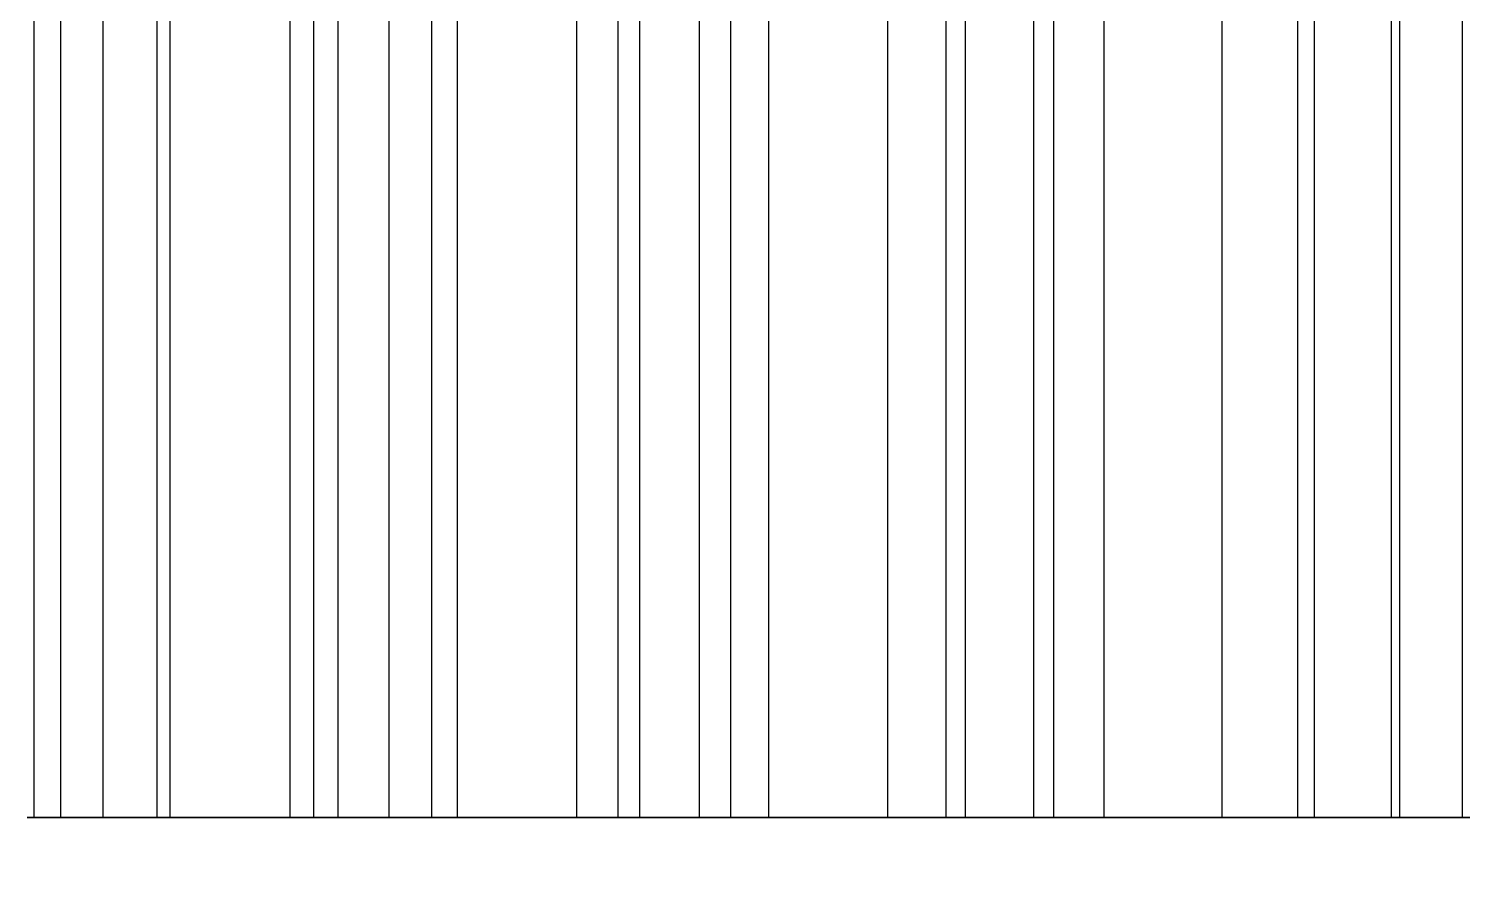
# Model space of a CAD drawing. Extents: x -60 to 60, y -153 to -30.
# Drawn here: x -53.357 to -49.578, y -90.171 to -87.921 of the extents above; entities that cross this region are included whole.
import ezdxf

# ---------------------------------------------------------------- set-up
doc = ezdxf.new("R2010")
doc.units = 0
doc.layers.add('Cut051006', color=7, linetype='CONTINUOUS')

msp = doc.modelspace()

# ---------------------------------------------------------------- linework, layer by layer
at = {"layer": 'Cut051006'}
for p, q in [((-53.3436, -87, 77.5294), (-53.3436, -90, 77.5294)), ((-53.3436, -87, 77.5294), (-53.3436, -90, 77.5294)), ((-53.3436, -87, 37.1203), (-53.3436, -90, 37.1203)), ((-53.3436, -87, 37.1203), (-53.3436, -90, 37.1203)), ((-53.2731, -87, 77.3435), (-53.2731, -90, 77.3435)), ((-53.2731, -87, 77.3435), (-53.2731, -90, 77.3435)), ((-53.2731, -87, 37.3062), (-53.2731, -90, 37.3062)), ((-53.2731, -87, 37.3062), (-53.2731, -90, 37.3062)), ((-53.1615, -87, 78.0038), (-53.1615, -90, 78.0038)), ((-53.1615, -87, 78.0038), (-53.1615, -90, 78.0038)), ((-53.1615, -87, 36.6459), (-53.1615, -90, 36.6459)), ((-53.1615, -87, 36.6459), (-53.1615, -90, 36.6459)), ((-53.0193, -87, 77.1532), (-53.0193, -90, 77.1532)), ((-53.0193, -87, 77.1532), (-53.0193, -90, 77.1532)), ((-53.0193, -87, 37.4965), (-53.0193, -90, 37.4965)), ((-53.0193, -87, 37.4965), (-53.0193, -90, 37.4965)), ((-52.9848, -87, 78.0948), (-52.9848, -90, 78.0948)), ((-52.9848, -87, 78.0948), (-52.9848, -90, 78.0948)), ((-52.9848, -87, 36.5549), (-52.9848, -90, 36.5549)), ((-52.9848, -87, 36.5549), (-52.9848, -90, 36.5549)), ((-52.6688, -87, 78.0664), (-52.6688, -90, 78.0664)), ((-52.6688, -87, 78.0664), (-52.6688, -90, 78.0664)), ((-52.6688, -87, 36.5833), (-52.6688, -90, 36.5833)), ((-52.6688, -87, 36.5833), (-52.6688, -90, 36.5833)), ((-52.606, -87, 79.3788), (-52.606, -90, 79.3788)), ((-52.606, -87, 79.3788), (-52.606, -90, 79.3788)), ((-52.606, -87, 35.2709), (-52.606, -90, 35.2709)), ((-52.606, -87, 35.2709), (-52.606, -90, 35.2709)), ((-52.5421, -87, 79.1905), (-52.5421, -90, 79.1905)), ((-52.5421, -87, 79.1905), (-52.5421, -90, 79.1905)), ((-52.5421, -87, 35.4592), (-52.5421, -90, 35.4592)), ((-52.5421, -87, 35.4592), (-52.5421, -90, 35.4592)), ((-52.4074, -87, 79.8465), (-52.4074, -90, 79.8465)), ((-52.4074, -87, 79.8465), (-52.4074, -90, 79.8465)), ((-52.4074, -87, 34.8032), (-52.4074, -90, 34.8032)), ((-52.4074, -87, 34.8032), (-52.4074, -90, 34.8032)), ((-52.295, -87, 78.9915), (-52.295, -90, 78.9915)), ((-52.295, -87, 78.9915), (-52.295, -90, 78.9915)), ((-52.295, -87, 35.6582), (-52.295, -90, 35.6582)), ((-52.295, -87, 35.6582), (-52.295, -90, 35.6582)), ((-52.2276, -87, 79.9313), (-52.2276, -90, 79.9313)), ((-52.2276, -87, 79.9313), (-52.2276, -90, 79.9313)), ((-52.2276, -87, 34.7184), (-52.2276, -90, 34.7184)), ((-52.2276, -87, 34.7184), (-52.2276, -90, 34.7184)), ((-51.9129, -87, 79.8918), (-51.9129, -90, 79.8918)), ((-51.9129, -87, 79.8918), (-51.9129, -90, 79.8918)), ((-51.9129, -87, 34.7578), (-51.9129, -90, 34.7578)), ((-51.9129, -87, 34.7578), (-51.9129, -90, 34.7578)), ((-51.8043, -87, 81.2012), (-51.8043, -90, 81.2012)), ((-51.8043, -87, 81.2012), (-51.8043, -90, 81.2012)), ((-51.8043, -87, 33.4484), (-51.8043, -90, 33.4484)), ((-51.8043, -87, 33.4484), (-51.8043, -90, 33.4484)), ((-51.7469, -87, 81.0109), (-51.7469, -90, 81.0109)), ((-51.7469, -87, 81.0109), (-51.7469, -90, 81.0109)), ((-51.7469, -87, 33.6388), (-51.7469, -90, 33.6388)), ((-51.7469, -87, 33.6388), (-51.7469, -90, 33.6388)), ((-51.5895, -87, 81.6618), (-51.5895, -90, 81.6618)), ((-51.5895, -87, 81.6618), (-51.5895, -90, 81.6618)), ((-51.5895, -87, 32.9879), (-51.5895, -90, 32.9879)), ((-51.5895, -87, 32.9879), (-51.5895, -90, 32.9879)), ((-51.507, -87, 80.8033), (-51.507, -90, 80.8033)), ((-51.507, -87, 80.8033), (-51.507, -90, 80.8033)), ((-51.507, -87, 33.8463), (-51.507, -90, 33.8463)), ((-51.507, -87, 33.8463), (-51.507, -90, 33.8463)), ((-51.4069, -87, 81.7402), (-51.4069, -90, 81.7402)), ((-51.4069, -87, 81.7402), (-51.4069, -90, 81.7402)), ((-51.4069, -87, 32.9095), (-51.4069, -90, 32.9095)), ((-51.4069, -87, 32.9095), (-51.4069, -90, 32.9095)), ((-51.0937, -87, 81.6898), (-51.0937, -90, 81.6898)), ((-51.0937, -87, 81.6898), (-51.0937, -90, 81.6898)), ((-51.0937, -87, 32.9599), (-51.0937, -90, 32.9599)), ((-51.0937, -87, 32.9599), (-51.0937, -90, 32.9599)), ((-50.9394, -87, 82.9946), (-50.9394, -90, 82.9946)), ((-50.9394, -87, 82.9946), (-50.9394, -90, 82.9946)), ((-50.9394, -87, 31.655), (-50.9394, -90, 31.655)), ((-50.9394, -87, 31.655), (-50.9394, -90, 31.655)), ((-50.8888, -87, 82.8024), (-50.8888, -90, 82.8024)), ((-50.8888, -87, 82.8024), (-50.8888, -90, 82.8024)), ((-50.8888, -87, 31.8473), (-50.8888, -90, 31.8473)), ((-50.8888, -87, 31.8473), (-50.8888, -90, 31.8473)), ((-50.7088, -87, 83.4474), (-50.7088, -90, 83.4474)), ((-50.7088, -87, 83.4474), (-50.7088, -90, 83.4474)), ((-50.7088, -87, 31.2023), (-50.7088, -90, 31.2023)), ((-50.7088, -87, 31.2023), (-50.7088, -90, 31.2023)), ((-50.6563, -87, 82.5866), (-50.6563, -90, 82.5866)), ((-50.6563, -87, 82.5866), (-50.6563, -90, 82.5866)), ((-50.6563, -87, 32.0631), (-50.6563, -90, 32.0631)), ((-50.6563, -87, 32.0631), (-50.6563, -90, 32.0631)), ((-50.5235, -87, 83.5194), (-50.5235, -90, 83.5194)), ((-50.5235, -87, 83.5194), (-50.5235, -90, 83.5194)), ((-50.5235, -87, 31.1303), (-50.5235, -90, 31.1303)), ((-50.5235, -87, 31.1303), (-50.5235, -90, 31.1303)), ((-50.2122, -87, 83.4581), (-50.2122, -90, 83.4581)), ((-50.2122, -87, 83.4581), (-50.2122, -90, 83.4581)), ((-50.2122, -87, 31.1916), (-50.2122, -90, 31.1916)), ((-50.2122, -87, 31.1916), (-50.2122, -90, 31.1916)), ((-50.0125, -87, 84.7568), (-50.0125, -90, 84.7568)), ((-50.0125, -87, 84.7568), (-50.0125, -90, 84.7568)), ((-50.0125, -87, 29.8929), (-50.0125, -90, 29.8929)), ((-50.0125, -87, 29.8929), (-50.0125, -90, 29.8929)), ((-49.9686, -87, 84.5629), (-49.9686, -90, 84.5629)), ((-49.9686, -87, 84.5629), (-49.9686, -90, 84.5629)), ((-49.9686, -87, 30.0868), (-49.9686, -90, 30.0868)), ((-49.9686, -87, 30.0868), (-49.9686, -90, 30.0868)), ((-49.7662, -87, 85.2012), (-49.7662, -90, 85.2012)), ((-49.7662, -87, 85.2012), (-49.7662, -90, 85.2012)), ((-49.7662, -87, 29.4485), (-49.7662, -90, 29.4485)), ((-49.7662, -87, 29.4485), (-49.7662, -90, 29.4485)), ((-49.7438, -87, 84.3391), (-49.7438, -90, 84.3391)), ((-49.7438, -87, 84.3391), (-49.7438, -90, 84.3391)), ((-49.7438, -87, 30.3106), (-49.7438, -90, 30.3106)), ((-49.7438, -87, 30.3106), (-49.7438, -90, 30.3106)), ((-49.5785, -87, 85.2667), (-49.5785, -90, 85.2667)), ((-49.5785, -87, 85.2667), (-49.5785, -90, 85.2667)), ((-49.5785, -87, 29.383), (-49.5785, -90, 29.383)), ((-49.5785, -87, 29.383), (-49.5785, -90, 29.383))]:
    msp.add_line(p, q, dxfattribs=at)
for centre in [(0, -90), (0, -90), (0, -93), (0, -93)]:
    msp.add_circle(centre, 60, dxfattribs=at)
for points, degree, knots in [([(-53.0193, -90, 77.1532), (-52.9617, -90, 77.0938), (-52.9085, -90, 77.0108), (-52.8817, -90, 76.9085), (-52.8544, -90, 76.8069), (-52.8568, -90, 76.6866), (-52.897, -90, 76.5778), (-52.9361, -90, 76.4685), (-53.0116, -90, 76.3748), (-53.0979, -90, 76.3146), (-53.1842, -90, 76.2534), (-53.2783, -90, 76.2241), (-53.3606, -90, 76.2156)], 3, [0, 0, 0, 0, 0.558599, 0.558599, 0.558599, 1.1172, 1.1172, 1.1172, 1.6758, 1.6758, 1.6758, 2.2344, 2.2344, 2.2344, 2.2344]), ([(-53.3606, -90, 38.4341), (-53.2783, -90, 38.4256), (-53.1842, -90, 38.3963), (-53.0979, -90, 38.3351), (-53.0116, -90, 38.2749), (-52.9361, -90, 38.1812), (-52.897, -90, 38.0719), (-52.8568, -90, 37.9631), (-52.8544, -90, 37.8427), (-52.8817, -90, 37.7412), (-52.9085, -90, 37.6388), (-52.9617, -90, 37.5559), (-53.0193, -90, 37.4965)], 3, [0, 0, 0, 0, 0.558599, 0.558599, 0.558599, 1.1172, 1.1172, 1.1172, 1.6758, 1.6758, 1.6758, 2.2344, 2.2344, 2.2344, 2.2344]), ([(-53.0193, -90, 77.1532), (-52.9617, -90, 77.0938), (-52.9085, -90, 77.0108), (-52.8817, -90, 76.9085), (-52.8544, -90, 76.8069), (-52.8568, -90, 76.6866), (-52.897, -90, 76.5778), (-52.9361, -90, 76.4685), (-53.0116, -90, 76.3748), (-53.0979, -90, 76.3146), (-53.1842, -90, 76.2534), (-53.2783, -90, 76.2241), (-53.3606, -90, 76.2156)], 3, [0, 0, 0, 0, 0.558599, 0.558599, 0.558599, 1.1172, 1.1172, 1.1172, 1.6758, 1.6758, 1.6758, 2.2344, 2.2344, 2.2344, 2.2344]), ([(-53.3606, -90, 38.4341), (-53.2783, -90, 38.4256), (-53.1842, -90, 38.3963), (-53.0979, -90, 38.3351), (-53.0116, -90, 38.2749), (-52.9361, -90, 38.1812), (-52.897, -90, 38.0719), (-52.8568, -90, 37.9631), (-52.8544, -90, 37.8427), (-52.8817, -90, 37.7412), (-52.9085, -90, 37.6388), (-52.9617, -90, 37.5559), (-53.0193, -90, 37.4965)], 3, [0, 0, 0, 0, 0.558599, 0.558599, 0.558599, 1.1172, 1.1172, 1.1172, 1.6758, 1.6758, 1.6758, 2.2344, 2.2344, 2.2344, 2.2344]), ([(-53.3436, -90, 77.5294), (-53.363, -90, 77.4799), (-53.3436, -90, 77.4231), (-53.3205, -90, 77.3677), (-53.2731, -90, 77.3435)], 2, [0, 0, 0, 0.724386, 0.724386, 1.44877, 1.44877, 1.44877]), ([(-53.2731, -90, 37.3062), (-53.3205, -90, 37.2819), (-53.3436, -90, 37.2266), (-53.363, -90, 37.1698), (-53.3436, -90, 37.1203)], 2, [0, 0, 0, 0.724386, 0.724386, 1.44877, 1.44877, 1.44877]), ([(-53.3436, -90, 77.5294), (-53.363, -90, 77.4799), (-53.3436, -90, 77.4231), (-53.3205, -90, 77.3677), (-53.2731, -90, 77.3435)], 2, [0, 0, 0, 0.724386, 0.724386, 1.44877, 1.44877, 1.44877]), ([(-53.2731, -90, 37.3062), (-53.3205, -90, 37.2819), (-53.3436, -90, 37.2266), (-53.363, -90, 37.1698), (-53.3436, -90, 37.1203)], 2, [0, 0, 0, 0.724386, 0.724386, 1.44877, 1.44877, 1.44877]), ([(-52.9848, -90, 78.0948), (-53.0361, -90, 78.1084), (-53.0904, -90, 78.0828), (-53.1428, -90, 78.0535), (-53.1615, -90, 78.0038)], 2, [0, 0, 0, 0.724386, 0.724386, 1.44877, 1.44877, 1.44877]), ([(-53.1615, -90, 36.6459), (-53.1428, -90, 36.5962), (-53.0904, -90, 36.5669), (-53.0361, -90, 36.5413), (-52.9848, -90, 36.5549)], 2, [0, 0, 0, 0.724386, 0.724386, 1.44877, 1.44877, 1.44877]), ([(-52.9848, -90, 78.0948), (-53.0361, -90, 78.1084), (-53.0904, -90, 78.0828), (-53.1428, -90, 78.0535), (-53.1615, -90, 78.0038)], 2, [0, 0, 0, 0.724386, 0.724386, 1.44877, 1.44877, 1.44877]), ([(-53.1615, -90, 36.6459), (-53.1428, -90, 36.5962), (-53.0904, -90, 36.5669), (-53.0361, -90, 36.5413), (-52.9848, -90, 36.5549)], 2, [0, 0, 0, 0.724386, 0.724386, 1.44877, 1.44877, 1.44877]), ([(-52.295, -90, 78.9915), (-52.2395, -90, 78.9301), (-52.1892, -90, 78.8453), (-52.166, -90, 78.7421), (-52.1422, -90, 78.6397), (-52.1488, -90, 78.5195), (-52.1928, -90, 78.4121), (-52.2358, -90, 78.3043), (-52.3145, -90, 78.2133), (-52.4028, -90, 78.1561), (-52.4912, -90, 78.098), (-52.5862, -90, 78.0719), (-52.6688, -90, 78.0664)], 3, [0, 0, 0, 0, 0.558599, 0.558599, 0.558599, 1.1172, 1.1172, 1.1172, 1.6758, 1.6758, 1.6758, 2.2344, 2.2344, 2.2344, 2.2344]), ([(-52.6688, -90, 36.5833), (-52.5862, -90, 36.5777), (-52.4912, -90, 36.5517), (-52.4028, -90, 36.4936), (-52.3145, -90, 36.4364), (-52.2358, -90, 36.3454), (-52.1928, -90, 36.2376), (-52.1488, -90, 36.1302), (-52.1422, -90, 36.01), (-52.166, -90, 35.9076), (-52.1892, -90, 35.8043), (-52.2395, -90, 35.7196), (-52.295, -90, 35.6582)], 3, [0, 0, 0, 0, 0.558599, 0.558599, 0.558599, 1.1172, 1.1172, 1.1172, 1.6758, 1.6758, 1.6758, 2.2344, 2.2344, 2.2344, 2.2344]), ([(-52.295, -90, 78.9915), (-52.2395, -90, 78.9301), (-52.1892, -90, 78.8453), (-52.166, -90, 78.7421), (-52.1422, -90, 78.6397), (-52.1488, -90, 78.5195), (-52.1928, -90, 78.4121), (-52.2358, -90, 78.3043), (-52.3145, -90, 78.2133), (-52.4028, -90, 78.1561), (-52.4912, -90, 78.098), (-52.5862, -90, 78.0719), (-52.6688, -90, 78.0664)], 3, [0, 0, 0, 0, 0.558599, 0.558599, 0.558599, 1.1172, 1.1172, 1.1172, 1.6758, 1.6758, 1.6758, 2.2344, 2.2344, 2.2344, 2.2344]), ([(-52.6688, -90, 36.5833), (-52.5862, -90, 36.5777), (-52.4912, -90, 36.5517), (-52.4028, -90, 36.4936), (-52.3145, -90, 36.4364), (-52.2358, -90, 36.3454), (-52.1928, -90, 36.2376), (-52.1488, -90, 36.1302), (-52.1422, -90, 36.01), (-52.166, -90, 35.9076), (-52.1892, -90, 35.8043), (-52.2395, -90, 35.7196), (-52.295, -90, 35.6582)], 3, [0, 0, 0, 0, 0.558599, 0.558599, 0.558599, 1.1172, 1.1172, 1.1172, 1.6758, 1.6758, 1.6758, 2.2344, 2.2344, 2.2344, 2.2344]), ([(-52.606, -90, 79.3788), (-52.6271, -90, 79.3299), (-52.6097, -90, 79.2725), (-52.5885, -90, 79.2164), (-52.5421, -90, 79.1905)], 2, [0, 0, 0, 0.724386, 0.724386, 1.44877, 1.44877, 1.44877]), ([(-52.5421, -90, 35.4592), (-52.5885, -90, 35.4333), (-52.6097, -90, 35.3772), (-52.6271, -90, 35.3197), (-52.606, -90, 35.2709)], 2, [0, 0, 0, 0.724386, 0.724386, 1.44877, 1.44877, 1.44877]), ([(-52.606, -90, 79.3788), (-52.6271, -90, 79.3299), (-52.6097, -90, 79.2725), (-52.5885, -90, 79.2164), (-52.5421, -90, 79.1905)], 2, [0, 0, 0, 0.724386, 0.724386, 1.44877, 1.44877, 1.44877]), ([(-52.5421, -90, 35.4592), (-52.5885, -90, 35.4333), (-52.6097, -90, 35.3772), (-52.6271, -90, 35.3197), (-52.606, -90, 35.2709)], 2, [0, 0, 0, 0.724386, 0.724386, 1.44877, 1.44877, 1.44877]), ([(-52.2276, -90, 79.9313), (-52.2785, -90, 79.9467), (-52.3336, -90, 79.9229), (-52.387, -90, 79.8955), (-52.4074, -90, 79.8465)], 2, [0, 0, 0, 0.724386, 0.724386, 1.44877, 1.44877, 1.44877]), ([(-52.4074, -90, 34.8032), (-52.387, -90, 34.7541), (-52.3336, -90, 34.7267), (-52.2785, -90, 34.703), (-52.2276, -90, 34.7184)], 2, [0, 0, 0, 0.724386, 0.724386, 1.44877, 1.44877, 1.44877]), ([(-52.2276, -90, 79.9313), (-52.2785, -90, 79.9467), (-52.3336, -90, 79.9229), (-52.387, -90, 79.8955), (-52.4074, -90, 79.8465)], 2, [0, 0, 0, 0.724386, 0.724386, 1.44877, 1.44877, 1.44877]), ([(-52.4074, -90, 34.8032), (-52.387, -90, 34.7541), (-52.3336, -90, 34.7267), (-52.2785, -90, 34.703), (-52.2276, -90, 34.7184)], 2, [0, 0, 0, 0.724386, 0.724386, 1.44877, 1.44877, 1.44877]), ([(-51.507, -90, 80.8033), (-51.4537, -90, 80.7401), (-51.4064, -90, 80.6536), (-51.3868, -90, 80.5496), (-51.3666, -90, 80.4464), (-51.3774, -90, 80.3266), (-51.4251, -90, 80.2208), (-51.4718, -90, 80.1145), (-51.5537, -90, 80.0263), (-51.6439, -90, 79.9722), (-51.7342, -90, 79.9172), (-51.8301, -90, 79.8945), (-51.9129, -90, 79.8918)], 3, [0, 0, 0, 0, 0.558599, 0.558599, 0.558599, 1.1172, 1.1172, 1.1172, 1.6758, 1.6758, 1.6758, 2.2344, 2.2344, 2.2344, 2.2344]), ([(-51.9129, -90, 34.7578), (-51.8301, -90, 34.7551), (-51.7342, -90, 34.7324), (-51.6439, -90, 34.6774), (-51.5537, -90, 34.6234), (-51.4718, -90, 34.5351), (-51.4251, -90, 34.4289), (-51.3774, -90, 34.3231), (-51.3666, -90, 34.2033), (-51.3868, -90, 34.1001), (-51.4064, -90, 33.9961), (-51.4537, -90, 33.9096), (-51.507, -90, 33.8463)], 3, [0, 0, 0, 0, 0.558599, 0.558599, 0.558599, 1.1172, 1.1172, 1.1172, 1.6758, 1.6758, 1.6758, 2.2344, 2.2344, 2.2344, 2.2344]), ([(-51.507, -90, 80.8033), (-51.4537, -90, 80.7401), (-51.4064, -90, 80.6536), (-51.3868, -90, 80.5496), (-51.3666, -90, 80.4464), (-51.3774, -90, 80.3266), (-51.4251, -90, 80.2208), (-51.4718, -90, 80.1145), (-51.5537, -90, 80.0263), (-51.6439, -90, 79.9722), (-51.7342, -90, 79.9172), (-51.8301, -90, 79.8945), (-51.9129, -90, 79.8918)], 3, [0, 0, 0, 0, 0.558599, 0.558599, 0.558599, 1.1172, 1.1172, 1.1172, 1.6758, 1.6758, 1.6758, 2.2344, 2.2344, 2.2344, 2.2344]), ([(-51.9129, -90, 34.7578), (-51.8301, -90, 34.7551), (-51.7342, -90, 34.7324), (-51.6439, -90, 34.6774), (-51.5537, -90, 34.6234), (-51.4718, -90, 34.5351), (-51.4251, -90, 34.4289), (-51.3774, -90, 34.3231), (-51.3666, -90, 34.2033), (-51.3868, -90, 34.1001), (-51.4064, -90, 33.9961), (-51.4537, -90, 33.9096), (-51.507, -90, 33.8463)], 3, [0, 0, 0, 0, 0.558599, 0.558599, 0.558599, 1.1172, 1.1172, 1.1172, 1.6758, 1.6758, 1.6758, 2.2344, 2.2344, 2.2344, 2.2344]), ([(-51.8043, -90, 81.2012), (-51.827, -90, 81.1532), (-51.8117, -90, 81.0952), (-51.7924, -90, 81.0384), (-51.7469, -90, 81.0109)], 2, [0, 0, 0, 0.724386, 0.724386, 1.44877, 1.44877, 1.44877]), ([(-51.7469, -90, 33.6388), (-51.7924, -90, 33.6113), (-51.8117, -90, 33.5545), (-51.827, -90, 33.4965), (-51.8043, -90, 33.4484)], 2, [0, 0, 0, 0.724386, 0.724386, 1.44877, 1.44877, 1.44877]), ([(-51.8043, -90, 81.2012), (-51.827, -90, 81.1532), (-51.8117, -90, 81.0952), (-51.7924, -90, 81.0384), (-51.7469, -90, 81.0109)], 2, [0, 0, 0, 0.724386, 0.724386, 1.44877, 1.44877, 1.44877]), ([(-51.7469, -90, 33.6388), (-51.7924, -90, 33.6113), (-51.8117, -90, 33.5545), (-51.827, -90, 33.4965), (-51.8043, -90, 33.4484)], 2, [0, 0, 0, 0.724386, 0.724386, 1.44877, 1.44877, 1.44877]), ([(-51.4069, -90, 81.7402), (-51.4572, -90, 81.7574), (-51.5131, -90, 81.7356), (-51.5673, -90, 81.7101), (-51.5895, -90, 81.6618)], 2, [0, 0, 0, 0.724386, 0.724386, 1.44877, 1.44877, 1.44877]), ([(-51.5895, -90, 32.9879), (-51.5673, -90, 32.9396), (-51.5131, -90, 32.9141), (-51.4572, -90, 32.8923), (-51.4069, -90, 32.9095)], 2, [0, 0, 0, 0.724386, 0.724386, 1.44877, 1.44877, 1.44877]), ([(-51.4069, -90, 81.7402), (-51.4572, -90, 81.7574), (-51.5131, -90, 81.7356), (-51.5673, -90, 81.7101), (-51.5895, -90, 81.6618)], 2, [0, 0, 0, 0.724386, 0.724386, 1.44877, 1.44877, 1.44877]), ([(-51.5895, -90, 32.9879), (-51.5673, -90, 32.9396), (-51.5131, -90, 32.9141), (-51.4572, -90, 32.8923), (-51.4069, -90, 32.9095)], 2, [0, 0, 0, 0.724386, 0.724386, 1.44877, 1.44877, 1.44877]), ([(-50.6563, -90, 82.5866), (-50.6052, -90, 82.5215), (-50.5609, -90, 82.4334), (-50.5449, -90, 82.3289), (-50.5284, -90, 82.225), (-50.5433, -90, 82.1056), (-50.5947, -90, 82.0015), (-50.6451, -90, 81.897), (-50.73, -90, 81.8117), (-50.822, -90, 81.7608), (-50.9143, -90, 81.709), (-51.0109, -90, 81.6896), (-51.0937, -90, 81.6898)], 3, [0, 0, 0, 0, 0.558599, 0.558599, 0.558599, 1.1172, 1.1172, 1.1172, 1.6758, 1.6758, 1.6758, 2.2344, 2.2344, 2.2344, 2.2344]), ([(-51.0937, -90, 32.9599), (-51.0109, -90, 32.96), (-50.9143, -90, 32.9407), (-50.822, -90, 32.8889), (-50.73, -90, 32.838), (-50.6451, -90, 32.7527), (-50.5947, -90, 32.6481), (-50.5433, -90, 32.5441), (-50.5284, -90, 32.4247), (-50.5449, -90, 32.3208), (-50.5609, -90, 32.2162), (-50.6052, -90, 32.1282), (-50.6563, -90, 32.0631)], 3, [0, 0, 0, 0, 0.558599, 0.558599, 0.558599, 1.1172, 1.1172, 1.1172, 1.6758, 1.6758, 1.6758, 2.2344, 2.2344, 2.2344, 2.2344]), ([(-50.6563, -90, 82.5866), (-50.6052, -90, 82.5215), (-50.5609, -90, 82.4334), (-50.5449, -90, 82.3289), (-50.5284, -90, 82.225), (-50.5433, -90, 82.1056), (-50.5947, -90, 82.0015), (-50.6451, -90, 81.897), (-50.73, -90, 81.8117), (-50.822, -90, 81.7608), (-50.9143, -90, 81.709), (-51.0109, -90, 81.6896), (-51.0937, -90, 81.6898)], 3, [0, 0, 0, 0, 0.558599, 0.558599, 0.558599, 1.1172, 1.1172, 1.1172, 1.6758, 1.6758, 1.6758, 2.2344, 2.2344, 2.2344, 2.2344]), ([(-51.0937, -90, 32.9599), (-51.0109, -90, 32.96), (-50.9143, -90, 32.9407), (-50.822, -90, 32.8889), (-50.73, -90, 32.838), (-50.6451, -90, 32.7527), (-50.5947, -90, 32.6481), (-50.5433, -90, 32.5441), (-50.5284, -90, 32.4247), (-50.5449, -90, 32.3208), (-50.5609, -90, 32.2162), (-50.6052, -90, 32.1282), (-50.6563, -90, 32.0631)], 3, [0, 0, 0, 0, 0.558599, 0.558599, 0.558599, 1.1172, 1.1172, 1.1172, 1.6758, 1.6758, 1.6758, 2.2344, 2.2344, 2.2344, 2.2344]), ([(-50.9394, -90, 82.9946), (-50.9639, -90, 82.9474), (-50.9505, -90, 82.8889), (-50.9333, -90, 82.8315), (-50.8888, -90, 82.8024)], 2, [0, 0, 0, 0.724386, 0.724386, 1.44877, 1.44877, 1.44877]), ([(-50.8888, -90, 31.8473), (-50.9333, -90, 31.8182), (-50.9505, -90, 31.7608), (-50.9639, -90, 31.7023), (-50.9394, -90, 31.655)], 2, [0, 0, 0, 0.724386, 0.724386, 1.44877, 1.44877, 1.44877]), ([(-50.9394, -90, 82.9946), (-50.9639, -90, 82.9474), (-50.9505, -90, 82.8889), (-50.9333, -90, 82.8315), (-50.8888, -90, 82.8024)], 2, [0, 0, 0, 0.724386, 0.724386, 1.44877, 1.44877, 1.44877]), ([(-50.8888, -90, 31.8473), (-50.9333, -90, 31.8182), (-50.9505, -90, 31.7608), (-50.9639, -90, 31.7023), (-50.9394, -90, 31.655)], 2, [0, 0, 0, 0.724386, 0.724386, 1.44877, 1.44877, 1.44877]), ([(-50.5235, -90, 83.5194), (-50.5731, -90, 83.5383), (-50.6297, -90, 83.5185), (-50.6849, -90, 83.4949), (-50.7088, -90, 83.4474)], 2, [0, 0, 0, 0.724386, 0.724386, 1.44877, 1.44877, 1.44877]), ([(-50.7088, -90, 31.2023), (-50.6849, -90, 31.1548), (-50.6297, -90, 31.1312), (-50.5731, -90, 31.1113), (-50.5235, -90, 31.1303)], 2, [0, 0, 0, 0.724386, 0.724386, 1.44877, 1.44877, 1.44877]), ([(-50.5235, -90, 83.5194), (-50.5731, -90, 83.5383), (-50.6297, -90, 83.5185), (-50.6849, -90, 83.4949), (-50.7088, -90, 83.4474)], 2, [0, 0, 0, 0.724386, 0.724386, 1.44877, 1.44877, 1.44877]), ([(-50.7088, -90, 31.2023), (-50.6849, -90, 31.1548), (-50.6297, -90, 31.1312), (-50.5731, -90, 31.1113), (-50.5235, -90, 31.1303)], 2, [0, 0, 0, 0.724386, 0.724386, 1.44877, 1.44877, 1.44877]), ([(-49.7438, -90, 84.3391), (-49.695, -90, 84.2723), (-49.6538, -90, 84.1827), (-49.6415, -90, 84.0776), (-49.6286, -90, 83.9733), (-49.6477, -90, 83.8544), (-49.7027, -90, 83.7522), (-49.7567, -90, 83.6495), (-49.8445, -90, 83.5672), (-49.9382, -90, 83.5196), (-50.0322, -90, 83.471), (-50.1295, -90, 83.455), (-50.2122, -90, 83.4581)], 3, [0, 0, 0, 0, 0.558599, 0.558599, 0.558599, 1.1172, 1.1172, 1.1172, 1.6758, 1.6758, 1.6758, 2.2344, 2.2344, 2.2344, 2.2344]), ([(-50.2122, -90, 31.1916), (-50.1295, -90, 31.1946), (-50.0322, -90, 31.1787), (-49.9382, -90, 31.1301), (-49.8445, -90, 31.0825), (-49.7567, -90, 31.0002), (-49.7027, -90, 30.8975), (-49.6477, -90, 30.7953), (-49.6286, -90, 30.6764), (-49.6415, -90, 30.5721), (-49.6538, -90, 30.467), (-49.695, -90, 30.3774), (-49.7438, -90, 30.3106)], 3, [0, 0, 0, 0, 0.558599, 0.558599, 0.558599, 1.1172, 1.1172, 1.1172, 1.6758, 1.6758, 1.6758, 2.2344, 2.2344, 2.2344, 2.2344]), ([(-49.7438, -90, 84.3391), (-49.695, -90, 84.2723), (-49.6538, -90, 84.1827), (-49.6415, -90, 84.0776), (-49.6286, -90, 83.9733), (-49.6477, -90, 83.8544), (-49.7027, -90, 83.7522), (-49.7567, -90, 83.6495), (-49.8445, -90, 83.5672), (-49.9382, -90, 83.5196), (-50.0322, -90, 83.471), (-50.1295, -90, 83.455), (-50.2122, -90, 83.4581)], 3, [0, 0, 0, 0, 0.558599, 0.558599, 0.558599, 1.1172, 1.1172, 1.1172, 1.6758, 1.6758, 1.6758, 2.2344, 2.2344, 2.2344, 2.2344]), ([(-50.2122, -90, 31.1916), (-50.1295, -90, 31.1946), (-50.0322, -90, 31.1787), (-49.9382, -90, 31.1301), (-49.8445, -90, 31.0825), (-49.7567, -90, 31.0002), (-49.7027, -90, 30.8975), (-49.6477, -90, 30.7953), (-49.6286, -90, 30.6764), (-49.6415, -90, 30.5721), (-49.6538, -90, 30.467), (-49.695, -90, 30.3774), (-49.7438, -90, 30.3106)], 3, [0, 0, 0, 0, 0.558599, 0.558599, 0.558599, 1.1172, 1.1172, 1.1172, 1.6758, 1.6758, 1.6758, 2.2344, 2.2344, 2.2344, 2.2344]), ([(-50.0125, -90, 84.7568), (-50.0386, -90, 84.7104), (-50.0273, -90, 84.6515), (-50.0121, -90, 84.5935), (-49.9686, -90, 84.5629)], 2, [0, 0, 0, 0.724386, 0.724386, 1.44877, 1.44877, 1.44877]), ([(-49.9686, -90, 30.0868), (-50.0121, -90, 30.0562), (-50.0273, -90, 29.9982), (-50.0386, -90, 29.9393), (-50.0125, -90, 29.8929)], 2, [0, 0, 0, 0.724386, 0.724386, 1.44877, 1.44877, 1.44877]), ([(-50.0125, -90, 84.7568), (-50.0386, -90, 84.7104), (-50.0273, -90, 84.6515), (-50.0121, -90, 84.5935), (-49.9686, -90, 84.5629)], 2, [0, 0, 0, 0.724386, 0.724386, 1.44877, 1.44877, 1.44877]), ([(-49.9686, -90, 30.0868), (-50.0121, -90, 30.0562), (-50.0273, -90, 29.9982), (-50.0386, -90, 29.9393), (-50.0125, -90, 29.8929)], 2, [0, 0, 0, 0.724386, 0.724386, 1.44877, 1.44877, 1.44877]), ([(-49.5785, -90, 85.2667), (-49.6275, -90, 85.2873), (-49.6848, -90, 85.2695), (-49.7407, -90, 85.2478), (-49.7662, -90, 85.2012)], 2, [0, 0, 0, 0.724386, 0.724386, 1.44877, 1.44877, 1.44877]), ([(-49.7662, -90, 29.4485), (-49.7407, -90, 29.4018), (-49.6848, -90, 29.3802), (-49.6275, -90, 29.3623), (-49.5785, -90, 29.383)], 2, [0, 0, 0, 0.724386, 0.724386, 1.44877, 1.44877, 1.44877]), ([(-49.5785, -90, 85.2667), (-49.6275, -90, 85.2873), (-49.6848, -90, 85.2695), (-49.7407, -90, 85.2478), (-49.7662, -90, 85.2012)], 2, [0, 0, 0, 0.724386, 0.724386, 1.44877, 1.44877, 1.44877]), ([(-49.7662, -90, 29.4485), (-49.7407, -90, 29.4018), (-49.6848, -90, 29.3802), (-49.6275, -90, 29.3623), (-49.5785, -90, 29.383)], 2, [0, 0, 0, 0.724386, 0.724386, 1.44877, 1.44877, 1.44877])]:
    msp.add_open_spline(points, degree=degree, knots=knots, dxfattribs=at)
for points, degree in [([(-53.1615, -90, 78.0038), (-53.3436, -90, 77.5294)], 1), ([(-53.3436, -90, 37.1203), (-53.1615, -90, 36.6459)], 1), ([(-53.1615, -90, 78.0038), (-53.3436, -90, 77.5294)], 1), ([(-53.3436, -90, 37.1203), (-53.1615, -90, 36.6459)], 1), ([(-53.2731, -90, 77.3435), (-53.1311, -90, 77.2686), (-53.0193, -90, 77.1532)], 2), ([(-53.0193, -90, 37.4965), (-53.1311, -90, 37.3811), (-53.2731, -90, 37.3062)], 2), ([(-53.2731, -90, 77.3435), (-53.1311, -90, 77.2686), (-53.0193, -90, 77.1532)], 2), ([(-53.0193, -90, 37.4965), (-53.1311, -90, 37.3811), (-53.2731, -90, 37.3062)], 2), ([(-52.6688, -90, 78.0664), (-52.829, -90, 78.0554), (-52.9848, -90, 78.0948)], 2), ([(-52.9848, -90, 36.5549), (-52.829, -90, 36.5943), (-52.6688, -90, 36.5833)], 2), ([(-52.6688, -90, 78.0664), (-52.829, -90, 78.0554), (-52.9848, -90, 78.0948)], 2), ([(-52.9848, -90, 36.5549), (-52.829, -90, 36.5943), (-52.6688, -90, 36.5833)], 2), ([(-52.4074, -90, 79.8465), (-52.606, -90, 79.3788)], 1), ([(-52.606, -90, 35.2709), (-52.4074, -90, 34.8032)], 1), ([(-52.4074, -90, 79.8465), (-52.606, -90, 79.3788)], 1), ([(-52.606, -90, 35.2709), (-52.4074, -90, 34.8032)], 1), ([(-52.5421, -90, 79.1905), (-52.4027, -90, 79.1107), (-52.295, -90, 78.9915)], 2), ([(-52.295, -90, 35.6582), (-52.4027, -90, 35.539), (-52.5421, -90, 35.4592)], 2), ([(-52.5421, -90, 79.1905), (-52.4027, -90, 79.1107), (-52.295, -90, 78.9915)], 2), ([(-52.295, -90, 35.6582), (-52.4027, -90, 35.539), (-52.5421, -90, 35.4592)], 2), ([(-51.9129, -90, 79.8918), (-52.0734, -90, 79.8865), (-52.2276, -90, 79.9313)], 2), ([(-52.2276, -90, 34.7184), (-52.0734, -90, 34.7632), (-51.9129, -90, 34.7578)], 2), ([(-51.9129, -90, 79.8918), (-52.0734, -90, 79.8865), (-52.2276, -90, 79.9313)], 2), ([(-52.2276, -90, 34.7184), (-52.0734, -90, 34.7632), (-51.9129, -90, 34.7578)], 2), ([(-51.5895, -90, 81.6618), (-51.8043, -90, 81.2012)], 1), ([(-51.8043, -90, 33.4484), (-51.5895, -90, 32.9879)], 1), ([(-51.5895, -90, 81.6618), (-51.8043, -90, 81.2012)], 1), ([(-51.8043, -90, 33.4484), (-51.5895, -90, 32.9879)], 1), ([(-51.7469, -90, 81.0109), (-51.6104, -90, 80.9262), (-51.507, -90, 80.8033)], 2), ([(-51.507, -90, 33.8463), (-51.6104, -90, 33.7234), (-51.7469, -90, 33.6388)], 2), ([(-51.7469, -90, 81.0109), (-51.6104, -90, 80.9262), (-51.507, -90, 80.8033)], 2), ([(-51.507, -90, 33.8463), (-51.6104, -90, 33.7234), (-51.7469, -90, 33.6388)], 2), ([(-51.0937, -90, 81.6898), (-51.2543, -90, 81.69), (-51.4069, -90, 81.7402)], 2), ([(-51.4069, -90, 32.9095), (-51.2543, -90, 32.9596), (-51.0937, -90, 32.9599)], 2), ([(-51.0937, -90, 81.6898), (-51.2543, -90, 81.69), (-51.4069, -90, 81.7402)], 2), ([(-51.4069, -90, 32.9095), (-51.2543, -90, 32.9596), (-51.0937, -90, 32.9599)], 2), ([(-50.7088, -90, 83.4474), (-50.9394, -90, 82.9946)], 1), ([(-50.9394, -90, 31.655), (-50.7088, -90, 31.2023)], 1), ([(-50.7088, -90, 83.4474), (-50.9394, -90, 82.9946)], 1), ([(-50.9394, -90, 31.655), (-50.7088, -90, 31.2023)], 1), ([(-50.8888, -90, 82.8024), (-50.7553, -90, 82.713), (-50.6563, -90, 82.5866)], 2), ([(-50.6563, -90, 32.0631), (-50.7553, -90, 31.9366), (-50.8888, -90, 31.8473)], 2), ([(-50.8888, -90, 82.8024), (-50.7553, -90, 82.713), (-50.6563, -90, 82.5866)], 2), ([(-50.6563, -90, 32.0631), (-50.7553, -90, 31.9366), (-50.8888, -90, 31.8473)], 2), ([(-50.2122, -90, 83.4581), (-50.3727, -90, 83.4639), (-50.5235, -90, 83.5194)], 2), ([(-50.5235, -90, 31.1303), (-50.3727, -90, 31.1857), (-50.2122, -90, 31.1916)], 2), ([(-50.2122, -90, 83.4581), (-50.3727, -90, 83.4639), (-50.5235, -90, 83.5194)], 2), ([(-50.5235, -90, 31.1303), (-50.3727, -90, 31.1857), (-50.2122, -90, 31.1916)], 2), ([(-49.7662, -90, 85.2012), (-50.0125, -90, 84.7568)], 1), ([(-50.0125, -90, 29.8929), (-49.7662, -90, 29.4485)], 1), ([(-49.7662, -90, 85.2012), (-50.0125, -90, 84.7568)], 1), ([(-50.0125, -90, 29.8929), (-49.7662, -90, 29.4485)], 1), ([(-49.9686, -90, 84.5629), (-49.8384, -90, 84.4689), (-49.7438, -90, 84.3391)], 2), ([(-49.7438, -90, 30.3106), (-49.8384, -90, 30.1808), (-49.9686, -90, 30.0868)], 2), ([(-49.9686, -90, 84.5629), (-49.8384, -90, 84.4689), (-49.7438, -90, 84.3391)], 2), ([(-49.7438, -90, 30.3106), (-49.8384, -90, 30.1808), (-49.9686, -90, 30.0868)], 2), ([(-49.2696, -90, 85.1946), (-49.4298, -90, 85.206), (-49.5785, -90, 85.2667)], 2), ([(-49.5785, -90, 29.383), (-49.4298, -90, 29.4437), (-49.2696, -90, 29.4551)], 2), ([(-49.2696, -90, 85.1946), (-49.4298, -90, 85.206), (-49.5785, -90, 85.2667)], 2), ([(-49.5785, -90, 29.383), (-49.4298, -90, 29.4437), (-49.2696, -90, 29.4551)], 2)]:
    msp.add_open_spline(points, degree=degree, dxfattribs=at)

doc.saveas('drawing.dxf')
